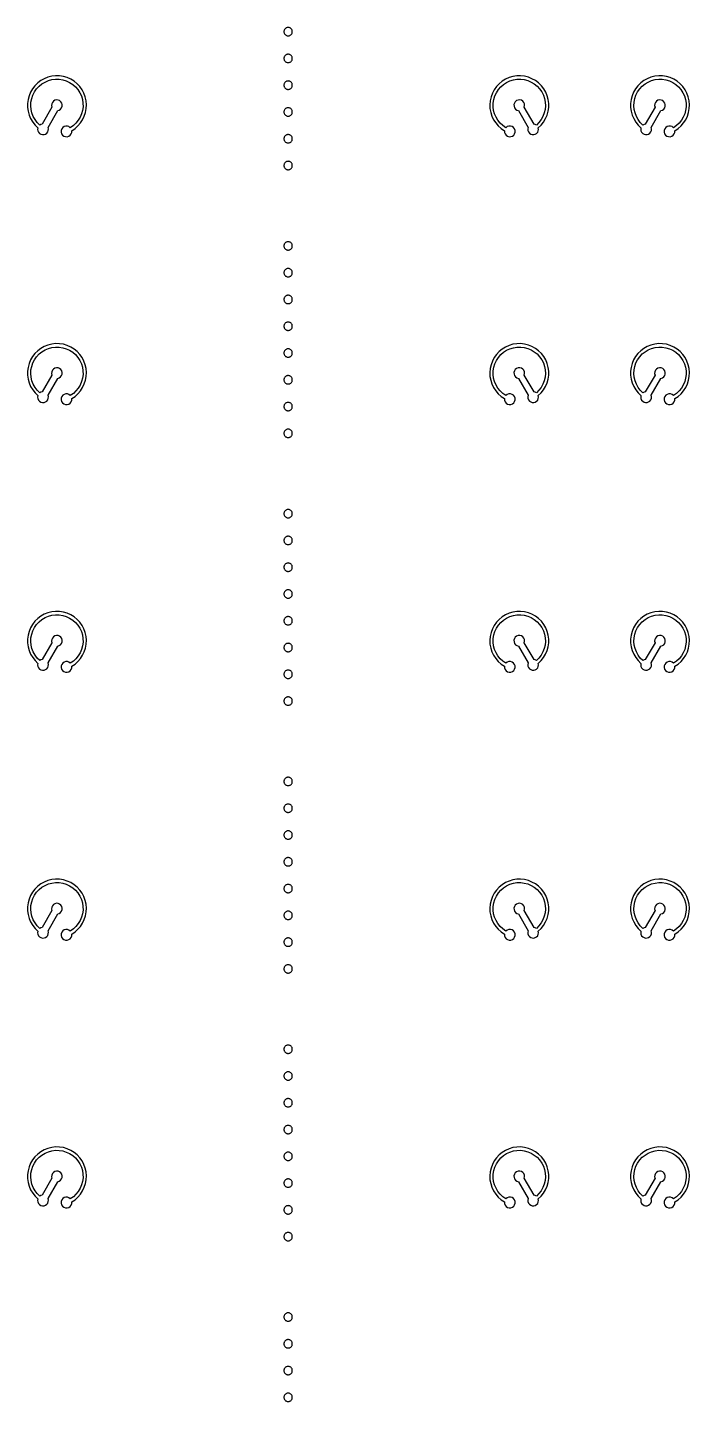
# Model space of a CAD drawing. Extents: x -100 to 100, y -100 to 100.
# Drawn here: x -20.83 to -8.99, y -50.13 to -25.55 of the extents above; entities that cross this region are included whole.
import ezdxf

# ---------------------------------------------------------------- set-up
doc = ezdxf.new("R2010")
doc.units = 0
doc.layers.add('L12', color=7, linetype='continuous')

# ---------------------------------------------------------------- blocks, each defined once
blk = doc.blocks.new('LDI_XFL94-0512-011_L12_B1')
at = {"layer": 'L12'}
for points in [[(-16.168, -53.338), (-16.177, -53.339), (-16.187, -53.341), (-16.196, -53.344), (-16.205, -53.348), (-16.213, -53.354), (-16.221, -53.36), (-16.227, -53.368), (-16.233, -53.376), (-16.237, -53.384), (-16.24, -53.394), (-16.242, -53.403), (-16.243, -53.413), (-16.242, -53.423), (-16.24, -53.433), (-16.237, -53.442), (-16.233, -53.451), (-16.227, -53.459), (-16.221, -53.466), (-16.213, -53.473), (-16.205, -53.478), (-16.196, -53.482), (-16.187, -53.486), (-16.177, -53.488), (-16.168, -53.488), (-16.158, -53.488), (-16.148, -53.486), (-16.139, -53.482), (-16.13, -53.478), (-16.122, -53.473), (-16.115, -53.466), (-16.108, -53.459), (-16.103, -53.451), (-16.098, -53.442), (-16.095, -53.433), (-16.093, -53.423), (-16.093, -53.413), (-16.093, -53.403), (-16.095, -53.394), (-16.098, -53.384), (-16.103, -53.376), (-16.108, -53.368), (-16.115, -53.36), (-16.122, -53.354), (-16.13, -53.348), (-16.139, -53.344), (-16.148, -53.341), (-16.158, -53.339), (-16.168, -53.338)], [(-16.168, -53.817), (-16.177, -53.818), (-16.187, -53.82), (-16.196, -53.823), (-16.205, -53.827), (-16.213, -53.833), (-16.221, -53.839), (-16.227, -53.847), (-16.233, -53.855), (-16.237, -53.864), (-16.24, -53.873), (-16.242, -53.882), (-16.243, -53.892), (-16.242, -53.902), (-16.24, -53.912), (-16.237, -53.921), (-16.233, -53.93), (-16.227, -53.938), (-16.221, -53.945), (-16.213, -53.952), (-16.205, -53.957), (-16.196, -53.962), (-16.187, -53.965), (-16.177, -53.967), (-16.168, -53.967), (-16.158, -53.967), (-16.148, -53.965), (-16.139, -53.962), (-16.13, -53.957), (-16.122, -53.952), (-16.115, -53.945), (-16.108, -53.938), (-16.103, -53.93), (-16.098, -53.921), (-16.095, -53.912), (-16.093, -53.902), (-16.093, -53.892), (-16.093, -53.882), (-16.095, -53.873), (-16.098, -53.864), (-16.103, -53.855), (-16.108, -53.847), (-16.115, -53.839), (-16.122, -53.833), (-16.13, -53.827), (-16.139, -53.823), (-16.148, -53.82), (-16.158, -53.818), (-16.168, -53.817)], [(-16.168, -54.296), (-16.177, -54.297), (-16.187, -54.299), (-16.196, -54.302), (-16.205, -54.306), (-16.213, -54.312), (-16.221, -54.318), (-16.227, -54.326), (-16.233, -54.334), (-16.237, -54.343), (-16.24, -54.352), (-16.242, -54.361), (-16.243, -54.371), (-16.242, -54.381), (-16.24, -54.391), (-16.237, -54.4), (-16.233, -54.409), (-16.227, -54.417), (-16.221, -54.424), (-16.213, -54.431), (-16.205, -54.436), (-16.196, -54.441), (-16.187, -54.444), (-16.177, -54.446), (-16.168, -54.446), (-16.158, -54.446), (-16.148, -54.444), (-16.139, -54.441), (-16.13, -54.436), (-16.122, -54.431), (-16.115, -54.424), (-16.108, -54.417), (-16.103, -54.409), (-16.098, -54.4), (-16.095, -54.391), (-16.093, -54.381), (-16.093, -54.371), (-16.093, -54.361), (-16.095, -54.352), (-16.098, -54.343), (-16.103, -54.334), (-16.108, -54.326), (-16.115, -54.318), (-16.122, -54.312), (-16.13, -54.306), (-16.139, -54.302), (-16.148, -54.299), (-16.158, -54.297), (-16.168, -54.296)], [(-16.168, -54.775), (-16.177, -54.776), (-16.187, -54.778), (-16.196, -54.781), (-16.205, -54.785), (-16.213, -54.791), (-16.221, -54.797), (-16.227, -54.805), (-16.233, -54.813), (-16.237, -54.822), (-16.24, -54.831), (-16.242, -54.841), (-16.243, -54.85), (-16.242, -54.86), (-16.24, -54.87), (-16.237, -54.879), (-16.233, -54.888), (-16.227, -54.896), (-16.221, -54.903), (-16.213, -54.91), (-16.205, -54.915), (-16.196, -54.92), (-16.187, -54.923), (-16.177, -54.925), (-16.168, -54.925), (-16.158, -54.925), (-16.148, -54.923), (-16.139, -54.92), (-16.13, -54.915), (-16.122, -54.91), (-16.115, -54.903), (-16.108, -54.896), (-16.103, -54.888), (-16.098, -54.879), (-16.095, -54.87), (-16.093, -54.86), (-16.093, -54.85), (-16.093, -54.841), (-16.095, -54.831), (-16.098, -54.822), (-16.103, -54.813), (-16.108, -54.805), (-16.115, -54.797), (-16.122, -54.791), (-16.13, -54.785), (-16.139, -54.781), (-16.148, -54.778), (-16.158, -54.776), (-16.168, -54.775)], [(-20.06, -56.09), (-20.084, -56.071), (-20.112, -56.061), (-20.142, -56.061), (-20.171, -56.069), (-20.195, -56.086), (-20.213, -56.11), (-20.224, -56.138), (-20.224, -56.168), (-20.216, -56.197), (-20.199, -56.221), (-20.176, -56.24), (-20.147, -56.25), (-20.118, -56.251), (-20.089, -56.242), (-20.064, -56.226), (-20.046, -56.202), (-20.035, -56.174), (-20.034, -56.144), (-19.976, -56.105), (-19.924, -56.058), (-19.878, -56.005), (-19.84, -55.947), (-19.81, -55.883), (-19.788, -55.817), (-19.776, -55.748), (-19.773, -55.678), (-19.779, -55.608), (-19.794, -55.54), (-19.818, -55.474), (-19.851, -55.412), (-19.891, -55.355), (-19.939, -55.304), (-19.994, -55.26), (-20.053, -55.223), (-20.117, -55.194), (-20.184, -55.174), (-20.253, -55.164), (-20.323, -55.162), (-20.393, -55.17), (-20.461, -55.187), (-20.526, -55.213), (-20.587, -55.247), (-20.643, -55.289), (-20.693, -55.338), (-20.736, -55.394), (-20.771, -55.454), (-20.798, -55.519), (-20.816, -55.587), (-20.825, -55.656), (-20.825, -55.726), (-20.815, -55.795), (-20.797, -55.863), (-20.769, -55.927), (-20.733, -55.988), (-20.69, -56.042), (-20.64, -56.091), (-20.644, -56.119), (-20.64, -56.146), (-20.628, -56.172), (-20.609, -56.193), (-20.585, -56.207), (-20.558, -56.214), (-20.53, -56.213), (-20.504, -56.204), (-20.481, -56.188), (-20.464, -56.166), (-20.454, -56.139), (-20.452, -56.111), (-20.459, -56.084), (-20.285, -55.783), (-20.257, -55.774), (-20.233, -55.758), (-20.215, -55.734), (-20.205, -55.706), (-20.204, -55.677), (-20.212, -55.649), (-20.229, -55.624), (-20.251, -55.606), (-20.279, -55.595), (-20.308, -55.593), (-20.337, -55.6), (-20.362, -55.616), (-20.381, -55.638), (-20.392, -55.665), (-20.395, -55.695), (-20.389, -55.723), (-20.562, -56.024), (-20.585, -56.031), (-20.605, -56.042), (-20.651, -55.996), (-20.69, -55.944), (-20.722, -55.887), (-20.746, -55.826), (-20.761, -55.763), (-20.766, -55.698), (-20.763, -55.632), (-20.751, -55.568), (-20.73, -55.507), (-20.7, -55.449), (-20.663, -55.395), (-20.618, -55.347), (-20.568, -55.306), (-20.512, -55.273), (-20.452, -55.247), (-20.389, -55.23), (-20.324, -55.222), (-20.259, -55.223), (-20.194, -55.234), (-20.132, -55.253), (-20.073, -55.28), (-20.018, -55.316), (-19.969, -55.359), (-19.926, -55.408), (-19.891, -55.463), (-19.863, -55.522), (-19.844, -55.584), (-19.834, -55.649), (-19.833, -55.714), (-19.841, -55.779), (-19.858, -55.842), (-19.884, -55.902), (-19.917, -55.957), (-19.959, -56.008), (-20.006, -56.052), (-20.06, -56.09)], [(-16.168, -55.254), (-16.177, -55.255), (-16.187, -55.257), (-16.196, -55.26), (-16.205, -55.264), (-16.213, -55.27), (-16.221, -55.276), (-16.227, -55.284), (-16.233, -55.292), (-16.237, -55.301), (-16.24, -55.31), (-16.242, -55.32), (-16.243, -55.329), (-16.242, -55.339), (-16.24, -55.349), (-16.237, -55.358), (-16.233, -55.367), (-16.227, -55.375), (-16.221, -55.382), (-16.213, -55.389), (-16.205, -55.394), (-16.196, -55.399), (-16.187, -55.402), (-16.177, -55.404), (-16.168, -55.404), (-16.158, -55.404), (-16.148, -55.402), (-16.139, -55.399), (-16.13, -55.394), (-16.122, -55.389), (-16.115, -55.382), (-16.108, -55.375), (-16.103, -55.367), (-16.098, -55.358), (-16.095, -55.349), (-16.093, -55.339), (-16.093, -55.329), (-16.093, -55.32), (-16.095, -55.31), (-16.098, -55.301), (-16.103, -55.292), (-16.108, -55.284), (-16.115, -55.276), (-16.122, -55.27), (-16.13, -55.264), (-16.139, -55.26), (-16.148, -55.257), (-16.158, -55.255), (-16.168, -55.254)], [(-11.73, -56.042), (-11.751, -56.031), (-11.773, -56.024), (-11.947, -55.723), (-11.94, -55.695), (-11.943, -55.665), (-11.954, -55.638), (-11.974, -55.616), (-11.999, -55.6), (-12.027, -55.593), (-12.056, -55.595), (-12.084, -55.606), (-12.107, -55.624), (-12.123, -55.649), (-12.131, -55.677), (-12.13, -55.706), (-12.12, -55.734), (-12.102, -55.758), (-12.078, -55.774), (-12.05, -55.783), (-11.877, -56.084), (-11.883, -56.111), (-11.881, -56.139), (-11.871, -56.166), (-11.854, -56.188), (-11.831, -56.204), (-11.805, -56.213), (-11.777, -56.214), (-11.75, -56.207), (-11.726, -56.193), (-11.707, -56.172), (-11.696, -56.146), (-11.692, -56.119), (-11.696, -56.091), (-11.645, -56.042), (-11.602, -55.988), (-11.566, -55.927), (-11.539, -55.863), (-11.52, -55.795), (-11.51, -55.726), (-11.51, -55.656), (-11.519, -55.587), (-11.537, -55.519), (-11.564, -55.454), (-11.599, -55.394), (-11.642, -55.338), (-11.692, -55.289), (-11.748, -55.247), (-11.809, -55.213), (-11.874, -55.187), (-11.942, -55.17), (-12.012, -55.162), (-12.082, -55.164), (-12.151, -55.174), (-12.218, -55.194), (-12.282, -55.223), (-12.342, -55.26), (-12.396, -55.304), (-12.444, -55.355), (-12.484, -55.412), (-12.517, -55.474), (-12.541, -55.54), (-12.557, -55.608), (-12.563, -55.678), (-12.56, -55.748), (-12.547, -55.817), (-12.526, -55.883), (-12.495, -55.947), (-12.457, -56.005), (-12.411, -56.058), (-12.359, -56.105), (-12.301, -56.144), (-12.3, -56.174), (-12.29, -56.202), (-12.271, -56.226), (-12.247, -56.242), (-12.218, -56.251), (-12.188, -56.25), (-12.16, -56.24), (-12.136, -56.221), (-12.119, -56.197), (-12.111, -56.168), (-12.112, -56.138), (-12.122, -56.11), (-12.14, -56.086), (-12.165, -56.069), (-12.193, -56.061), (-12.223, -56.061), (-12.252, -56.071), (-12.275, -56.09), (-12.329, -56.052), (-12.377, -56.008), (-12.418, -55.957), (-12.452, -55.902), (-12.477, -55.842), (-12.494, -55.779), (-12.502, -55.714), (-12.501, -55.649), (-12.491, -55.584), (-12.472, -55.522), (-12.445, -55.463), (-12.409, -55.408), (-12.366, -55.359), (-12.317, -55.316), (-12.263, -55.28), (-12.203, -55.253), (-12.141, -55.234), (-12.077, -55.223), (-12.011, -55.222), (-11.947, -55.23), (-11.884, -55.247), (-11.824, -55.273), (-11.768, -55.306), (-11.717, -55.347), (-11.673, -55.395), (-11.635, -55.449), (-11.606, -55.507), (-11.585, -55.568), (-11.572, -55.632), (-11.569, -55.698), (-11.575, -55.763), (-11.59, -55.826), (-11.613, -55.887), (-11.645, -55.944), (-11.684, -55.996), (-11.73, -56.042)], [(-9.282, -56.09), (-9.305, -56.071), (-9.333, -56.061), (-9.363, -56.061), (-9.392, -56.069), (-9.417, -56.086), (-9.435, -56.11), (-9.445, -56.138), (-9.446, -56.168), (-9.438, -56.197), (-9.421, -56.221), (-9.397, -56.24), (-9.369, -56.25), (-9.339, -56.251), (-9.31, -56.242), (-9.286, -56.226), (-9.267, -56.202), (-9.257, -56.174), (-9.256, -56.144), (-9.198, -56.105), (-9.145, -56.058), (-9.1, -56.005), (-9.061, -55.947), (-9.031, -55.883), (-9.01, -55.817), (-8.997, -55.748), (-8.994, -55.678), (-9, -55.608), (-9.015, -55.54), (-9.04, -55.474), (-9.072, -55.412), (-9.113, -55.355), (-9.161, -55.304), (-9.215, -55.26), (-9.275, -55.223), (-9.339, -55.194), (-9.406, -55.174), (-9.475, -55.164), (-9.545, -55.162), (-9.615, -55.17), (-9.683, -55.187), (-9.748, -55.213), (-9.809, -55.247), (-9.865, -55.289), (-9.915, -55.338), (-9.958, -55.394), (-9.993, -55.454), (-10.02, -55.519), (-10.038, -55.587), (-10.047, -55.656), (-10.047, -55.726), (-10.037, -55.795), (-10.018, -55.863), (-9.991, -55.927), (-9.955, -55.988), (-9.911, -56.042), (-9.861, -56.091), (-9.865, -56.119), (-9.861, -56.146), (-9.849, -56.172), (-9.831, -56.193), (-9.807, -56.207), (-9.78, -56.214), (-9.752, -56.213), (-9.725, -56.204), (-9.703, -56.188), (-9.686, -56.166), (-9.676, -56.139), (-9.674, -56.111), (-9.68, -56.084), (-9.506, -55.783), (-9.478, -55.774), (-9.454, -55.758), (-9.437, -55.734), (-9.427, -55.706), (-9.426, -55.677), (-9.434, -55.649), (-9.45, -55.624), (-9.473, -55.606), (-9.5, -55.595), (-9.53, -55.593), (-9.558, -55.6), (-9.583, -55.616), (-9.602, -55.638), (-9.614, -55.665), (-9.617, -55.695), (-9.61, -55.723), (-9.784, -56.024), (-9.806, -56.031), (-9.826, -56.042), (-9.873, -55.996), (-9.912, -55.944), (-9.944, -55.887), (-9.967, -55.826), (-9.982, -55.763), (-9.988, -55.698), (-9.985, -55.632), (-9.972, -55.568), (-9.951, -55.507), (-9.922, -55.449), (-9.884, -55.395), (-9.84, -55.347), (-9.789, -55.306), (-9.733, -55.273), (-9.673, -55.247), (-9.61, -55.23), (-9.545, -55.222), (-9.48, -55.223), (-9.416, -55.234), (-9.353, -55.253), (-9.294, -55.28), (-9.24, -55.316), (-9.19, -55.359), (-9.148, -55.408), (-9.112, -55.463), (-9.085, -55.522), (-9.066, -55.584), (-9.056, -55.649), (-9.055, -55.714), (-9.063, -55.779), (-9.08, -55.842), (-9.105, -55.902), (-9.139, -55.957), (-9.18, -56.008), (-9.228, -56.052), (-9.282, -56.09)], [(-16.168, -55.733), (-16.177, -55.734), (-16.187, -55.736), (-16.196, -55.739), (-16.205, -55.743), (-16.213, -55.749), (-16.221, -55.755), (-16.227, -55.763), (-16.233, -55.771), (-16.237, -55.78), (-16.24, -55.789), (-16.242, -55.799), (-16.243, -55.808), (-16.242, -55.818), (-16.24, -55.828), (-16.237, -55.837), (-16.233, -55.846), (-16.227, -55.854), (-16.221, -55.861), (-16.213, -55.868), (-16.205, -55.873), (-16.196, -55.878), (-16.187, -55.881), (-16.177, -55.883), (-16.168, -55.883), (-16.158, -55.883), (-16.148, -55.881), (-16.139, -55.878), (-16.13, -55.873), (-16.122, -55.868), (-16.115, -55.861), (-16.108, -55.854), (-16.103, -55.846), (-16.098, -55.837), (-16.095, -55.828), (-16.093, -55.818), (-16.093, -55.808), (-16.093, -55.799), (-16.095, -55.789), (-16.098, -55.78), (-16.103, -55.771), (-16.108, -55.763), (-16.115, -55.755), (-16.122, -55.749), (-16.13, -55.743), (-16.139, -55.739), (-16.148, -55.736), (-16.158, -55.734), (-16.168, -55.733)], [(-16.168, -56.212), (-16.177, -56.213), (-16.187, -56.215), (-16.196, -56.218), (-16.205, -56.222), (-16.213, -56.228), (-16.221, -56.234), (-16.227, -56.242), (-16.233, -56.25), (-16.237, -56.259), (-16.24, -56.268), (-16.242, -56.278), (-16.243, -56.287), (-16.242, -56.297), (-16.24, -56.307), (-16.237, -56.316), (-16.233, -56.325), (-16.227, -56.333), (-16.221, -56.34), (-16.213, -56.347), (-16.205, -56.352), (-16.196, -56.357), (-16.187, -56.36), (-16.177, -56.362), (-16.168, -56.362), (-16.158, -56.362), (-16.148, -56.36), (-16.139, -56.357), (-16.13, -56.352), (-16.122, -56.347), (-16.115, -56.34), (-16.108, -56.333), (-16.103, -56.325), (-16.098, -56.316), (-16.095, -56.307), (-16.093, -56.297), (-16.093, -56.287), (-16.093, -56.278), (-16.095, -56.268), (-16.098, -56.259), (-16.103, -56.25), (-16.108, -56.242), (-16.115, -56.234), (-16.122, -56.228), (-16.13, -56.222), (-16.139, -56.218), (-16.148, -56.215), (-16.158, -56.213), (-16.168, -56.212)], [(-16.168, -56.691), (-16.177, -56.692), (-16.187, -56.694), (-16.196, -56.697), (-16.205, -56.702), (-16.213, -56.707), (-16.221, -56.713), (-16.227, -56.721), (-16.233, -56.729), (-16.237, -56.738), (-16.24, -56.747), (-16.242, -56.757), (-16.243, -56.766), (-16.242, -56.776), (-16.24, -56.786), (-16.237, -56.795), (-16.233, -56.804), (-16.227, -56.812), (-16.221, -56.82), (-16.213, -56.826), (-16.205, -56.831), (-16.196, -56.836), (-16.187, -56.839), (-16.177, -56.841), (-16.168, -56.841), (-16.158, -56.841), (-16.148, -56.839), (-16.139, -56.836), (-16.13, -56.831), (-16.122, -56.826), (-16.115, -56.82), (-16.108, -56.812), (-16.103, -56.804), (-16.098, -56.795), (-16.095, -56.786), (-16.093, -56.776), (-16.093, -56.766), (-16.093, -56.757), (-16.095, -56.747), (-16.098, -56.738), (-16.103, -56.729), (-16.108, -56.721), (-16.115, -56.713), (-16.122, -56.707), (-16.13, -56.702), (-16.139, -56.697), (-16.148, -56.694), (-16.158, -56.692), (-16.168, -56.691)]]:
    blk.add_lwpolyline(points, close=True, dxfattribs=at)

msp = doc.modelspace()

# ---------------------------------------------------------------- block references
at = {"layer": 'L12'}
for p in [(0, 28.743), (0, 23.952), (0, 19.162), (0, 14.371), (0, 9.581), (0, 4.79)]:
    msp.add_blockref('LDI_XFL94-0512-011_L12_B1', p, dxfattribs=at)

doc.saveas('drawing.dxf')
